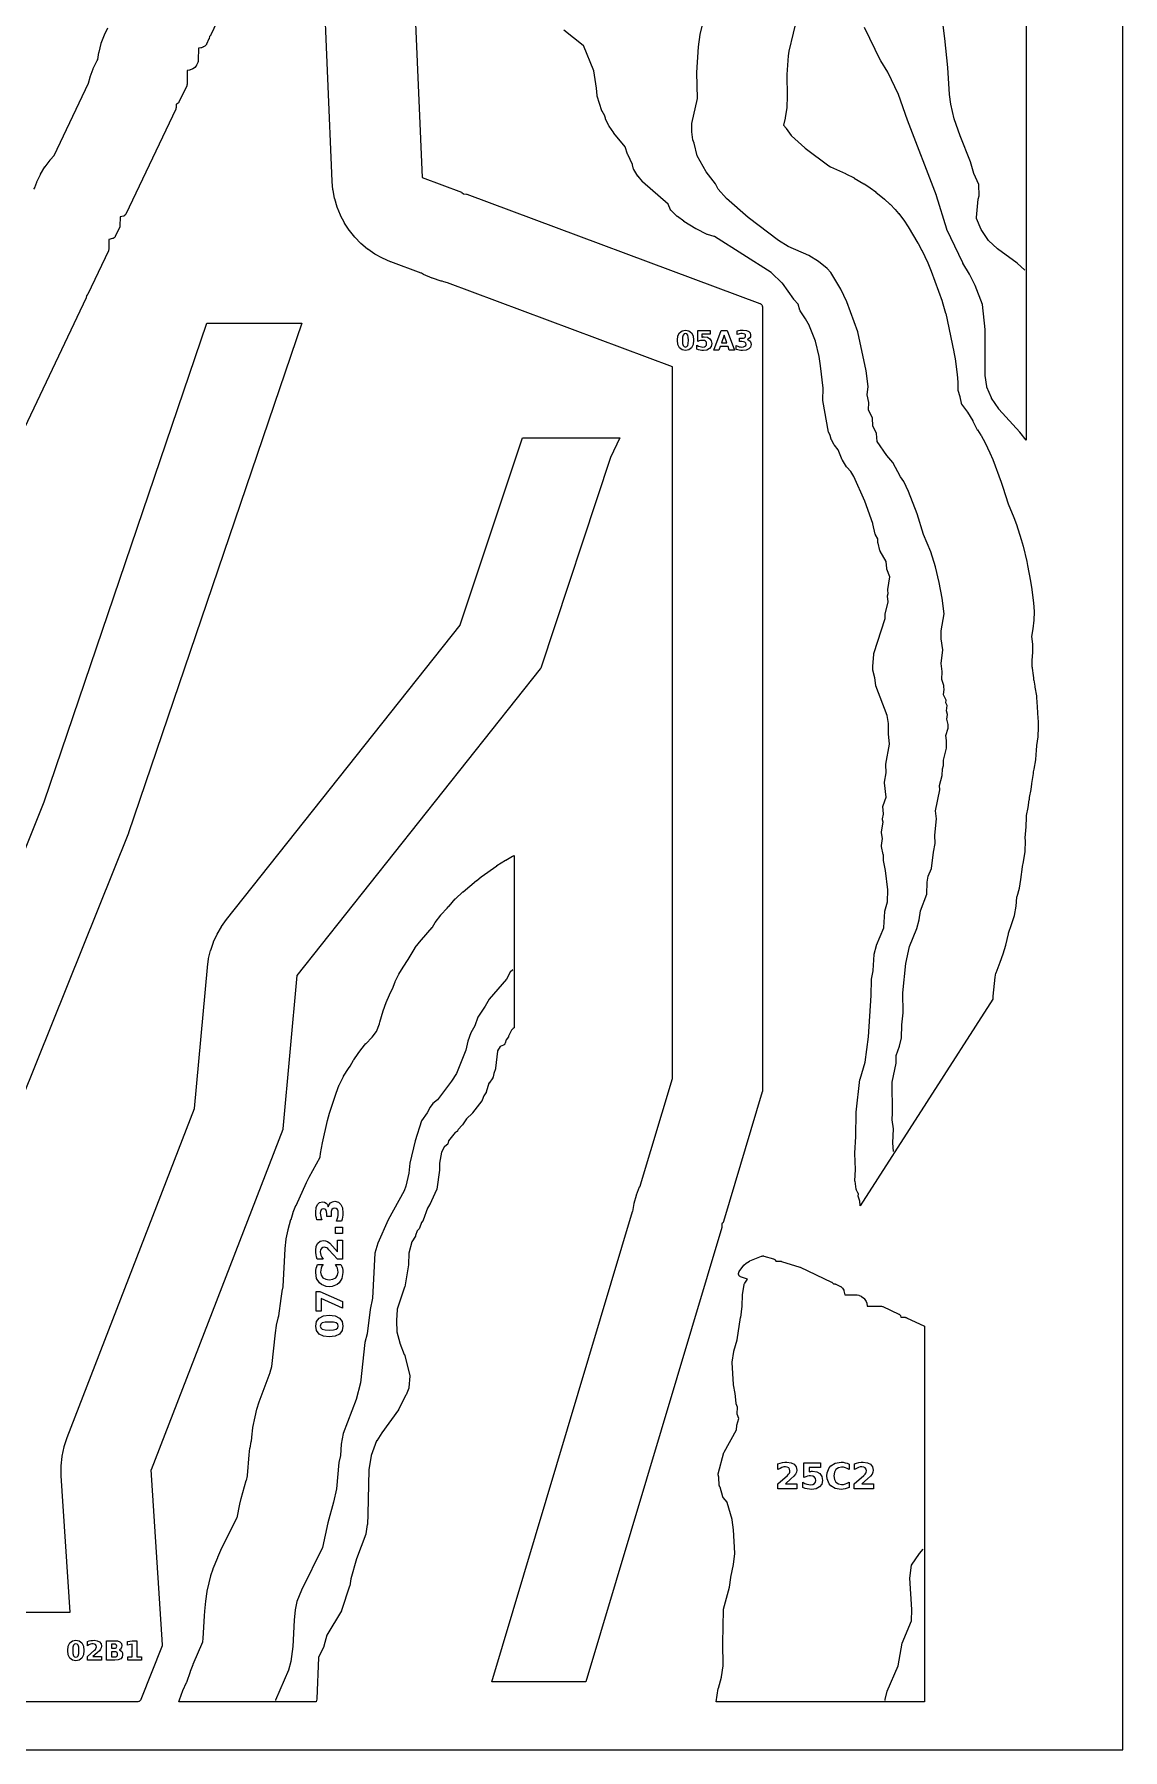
# Model space of a CAD drawing. Header units: millimetres. Extents: x 0 to 841, y 0 to 594.
# Drawn here: x 598.8 to 841, y 0 to 381.7 of the extents above; entities that cross this region are included whole.
import ezdxf

# ---------------------------------------------------------------- set-up
doc = ezdxf.new("R2010")
doc.units = ezdxf.units.MM
for name, color, linetype in [('CUT', 1, 'Continuous'), ('ENGRAVE', 5, 'Continuous'), ('SHEET_EDGE_DO_NOT_CUT', 8, 'Continuous')]:
    doc.layers.add(name, color=color, linetype=linetype)

msp = doc.modelspace()

# ---------------------------------------------------------------- linework, layer by layer
at = {"layer": 'CUT'}
for points in [[(682.18, 418.51), (685.11, 349.87), (685.11, 349.86), (685.12, 349.85), (693.87, 346.59), (693.92, 346.57), (693.96, 346.55), (694, 346.52), (694.36, 346.25), (694.37, 346.24), (694.39, 346.24), (694.99, 346.16), (695.04, 346.15), (695.1, 346.14), (760.29, 321.85), (760.33, 321.83), (760.37, 321.81), (760.41, 321.79), (760.56, 321.69), (760.6, 321.66), (760.63, 321.62), (760.66, 321.58), (760.69, 321.54), (760.72, 321.5), (760.78, 321.38), (760.79, 321.34), (760.81, 321.3), (760.82, 321.25), (760.82, 321.21), (760.83, 321.16), (760.84, 146.56), (760.84, 146.51), (760.83, 146.46), (760.82, 146.42), (752.19, 117.55), (752.17, 117.5), (752.15, 117.46), (752.09, 117.33), (752.06, 117.29), (752.03, 117.25), (752, 117.22), (751.97, 117.18), (751.84, 117.07), (751.83, 117.06), (751.83, 117.05), (751.8, 116.3), (751.79, 116.26), (751.79, 116.22), (751.78, 116.18), (721.52, 15.12), (700.64, 15.12), (731.97, 119.76), (731.98, 119.79), (732.3, 121.57), (732.31, 121.61), (732.82, 123.42), (732.84, 123.47), (733.52, 125.22), (733.54, 125.27), (733.73, 125.65), (733.74, 125.66), (733.74, 125.67), (740.83, 149.4), (740.84, 149.41), (740.84, 149.42), (740.83, 307.75), (740.83, 307.76), (740.82, 307.76), (690.78, 326.4), (690.76, 326.41), (690, 326.63), (689.96, 326.64), (689.62, 326.77), (689.61, 326.78), (689.6, 326.78), (689.44, 326.81), (689.39, 326.82), (687.41, 327.44), (687.36, 327.46), (685.46, 328.29), (685.41, 328.31), (684.97, 328.57), (684.96, 328.57), (684.95, 328.58), (678.14, 331.11), (678.11, 331.12), (676.35, 331.88), (676.31, 331.9), (674.64, 332.82), (674.6, 332.84), (673.03, 333.92), (672.99, 333.95), (671.53, 335.17), (671.5, 335.2), (670.17, 336.56), (670.14, 336.6), (668.94, 338.08), (668.91, 338.12), (667.87, 339.72), (667.85, 339.76), (666.97, 341.44), (666.95, 341.49), (666.23, 343.25), (666.22, 343.3), (665.68, 345.12), (665.67, 345.17), (665.31, 347.04), (665.3, 347.09), (665.13, 349), (665.13, 349.02), (662.2, 417.66)], [(819.53, 397.3), (819.53, 291.43), (818.13, 293.16), (818.13, 293.16), (818.12, 293.17), (813.48, 298.33), (813.43, 298.39), (811.84, 300.78), (811.81, 300.82), (811.79, 300.86), (810.8, 303.23), (810.79, 303.27), (810.78, 303.31), (810.77, 303.35), (810.41, 305.83), (810.4, 305.87), (810.4, 305.91), (810.44, 315.98), (810.44, 316.01), (809.82, 321.62), (809.82, 321.63), (809.81, 321.64), (808.16, 325.82), (808.15, 325.84), (806.92, 328.32), (806.91, 328.34), (805.45, 330.83), (805.43, 330.87), (801.9, 338.28), (801.89, 338.32), (801.87, 338.35), (799.6, 345.82), (799.59, 345.84), (793.14, 362.61), (793.14, 362.62), (791.13, 368.32), (791.12, 368.35), (788.75, 373.28), (788.74, 373.31), (787.17, 375.83), (787.15, 375.87), (783.53, 383.23)], [(641.48, 388.63), (638.15, 381.61), (638.13, 381.56), (638.1, 381.52), (638.06, 381.48), (637.81, 381.21), (637.8, 381.2), (637.8, 381.19), (637.76, 380.85), (637.75, 380.8), (637.73, 380.75), (637.71, 380.7), (637.16, 379.53), (637.14, 379.49), (637.1, 379.44), (637.07, 379.4), (636.87, 379.2), (636.83, 379.16), (636.78, 379.13), (636.47, 378.93), (636.43, 378.91), (636.38, 378.89), (636.03, 378.75), (635.98, 378.73), (635.92, 378.72), (635.38, 378.64), (635.37, 378.64), (635.37, 378.62), (635.34, 375.97), (635.34, 375.92), (635.33, 375.88), (635.27, 375.59), (635.26, 375.54), (635.24, 375.48), (634.93, 374.84), (634.91, 374.8), (634.88, 374.76), (634.86, 374.72), (634.54, 374.37), (634.5, 374.33), (634.46, 374.29), (634.1, 374.05), (634.05, 374.02), (634, 373.99), (633.51, 373.8), (633.45, 373.78), (633.39, 373.77), (632.89, 373.71), (632.88, 373.71), (632.88, 373.69), (632.87, 370.72), (632.87, 370.66), (632.86, 370.61), (632.81, 370.4), (632.8, 370.34), (632.78, 370.29), (631.04, 366.65), (631.02, 366.6), (630.98, 366.55), (630.95, 366.51), (630.85, 366.41), (630.81, 366.38), (630.77, 366.35), (630.73, 366.32), (630.68, 366.3), (630.64, 366.28), (630.4, 366.21), (630.39, 366.21), (630.39, 366.19), (630.38, 365.41), (630.38, 365.37), (630.37, 365.32), (630.36, 365.28), (630.32, 365.14), (630.31, 365.11), (630.3, 365.07), (619.21, 341.73), (619.19, 341.69), (619.17, 341.65), (619.14, 341.62), (619.11, 341.59), (618.89, 341.38), (618.85, 341.34), (618.81, 341.31), (618.76, 341.29), (618.71, 341.26), (618.66, 341.25), (617.93, 341.08), (617.92, 341.08), (617.92, 341.07), (617.89, 339.09), (617.89, 339.04), (617.88, 338.99), (617.86, 338.94), (617.84, 338.89), (616.86, 336.77), (616.83, 336.72), (616.81, 336.68), (616.73, 336.58), (616.7, 336.54), (616.66, 336.5), (616.62, 336.47), (616.58, 336.44), (616.4, 336.33), (616.36, 336.31), (616.31, 336.29), (616.26, 336.28), (615.45, 336.08), (615.44, 336.07), (615.43, 336.06), (615.43, 333.98), (615.42, 333.92), (615.41, 333.87), (615.37, 333.66), (615.35, 333.6), (615.33, 333.55), (610.76, 323.93), (610.74, 323.89), (610.71, 323.85), (610.68, 323.82), (610.46, 323.56), (610.45, 323.56), (610.45, 323.54), (610.39, 323.2), (610.38, 323.15), (610.37, 323.11), (610.35, 323.07), (567.08, 231.96)], [(768.63, 386.02), (766.69, 377.99), (766.69, 377.97), (766.55, 376.93), (766.54, 376.91), (766.27, 372.82), (766.27, 372.8), (766.38, 367.91), (766.38, 367.88), (766.29, 365.52), (766.28, 365.46), (765.9, 363.12), (765.9, 363.09), (765.55, 361.54), (765.55, 361.53), (765.56, 361.52), (766.12, 360.81), (766.14, 360.79), (767.23, 359.25), (767.25, 359.21), (767.3, 359.14), (767.3, 359.13), (767.31, 359.12), (770.3, 356.44), (770.32, 356.43), (775.63, 352.46), (775.65, 352.45), (775.96, 352.26), (775.99, 352.24), (779.34, 350.73), (779.37, 350.72), (781.24, 349.76), (781.27, 349.74), (783.44, 348.48), (783.45, 348.47), (784.77, 347.62), (784.8, 347.6), (786.05, 346.66), (786.06, 346.64), (787.98, 345.07), (787.99, 345.05), (789.21, 343.97), (789.24, 343.94), (790.36, 342.75), (790.37, 342.74), (791.15, 341.84), (791.17, 341.83), (792.27, 340.44), (792.3, 340.4), (793.27, 338.92), (793.28, 338.9), (795.45, 335.24), (795.46, 335.22), (796.27, 333.71), (796.28, 333.69), (797.63, 330.89), (797.64, 330.86), (798.4, 329.05), (798.41, 329.03), (800.85, 322.35), (800.86, 322.31), (801.61, 319.68), (801.62, 319.64), (803.46, 311.04), (803.46, 311.02), (803.72, 309.52), (803.72, 309.5), (804.19, 306.02), (804.19, 306), (804.34, 304.35), (804.34, 304.31), (804.35, 302.66), (804.35, 302.62), (804.35, 302.56), (804.35, 302.55), (804.35, 302.54), (804.77, 301.13), (804.78, 301.08), (805.05, 299.68), (805.06, 299.65), (805.14, 299.41), (805.14, 299.4), (805.15, 299.39), (806.46, 297.66), (806.49, 297.62), (807.63, 295.7), (807.64, 295.68), (808.65, 293.74), (808.67, 293.71), (809.47, 292.51), (809.5, 292.47), (810.38, 290.81), (810.39, 290.79), (811.43, 288.63), (811.44, 288.61), (812.08, 287.11), (812.09, 287.09), (813.98, 282.09), (813.99, 282.07), (814.37, 280.98), (814.37, 280.96), (815.53, 277.28), (815.53, 277.26), (816.79, 274.23), (816.8, 274.21), (817.36, 272.66), (817.37, 272.64), (818.43, 269.3), (818.44, 269.28), (818.84, 267.84), (818.84, 267.82), (819.66, 264.39), (819.66, 264.38), (819.85, 263.5), (819.85, 263.49), (820.51, 260.01), (820.51, 259.99), (820.71, 258.71), (820.71, 258.7), (821.14, 255.2), (821.14, 255.18), (821.28, 253.3), (821.28, 253.25), (821.24, 251.38), (821.24, 251.33), (821.02, 249.46), (821.01, 249.44), (820.73, 247.76), (820.73, 247.75), (820.73, 247.73), (820.91, 246.02), (820.92, 245.98), (820.95, 244.24), (820.95, 244.19), (820.82, 242.45), (820.82, 242.43), (820.75, 241.79), (820.75, 241.78), (820.75, 241.76), (820.82, 240.94), (820.83, 240.9), (820.83, 240.71), (820.83, 240.7), (820.83, 240.69), (821.09, 239.07), (821.1, 239.02), (821.13, 238.51), (821.13, 238.49), (821.19, 238.07), (821.2, 238.02), (821.2, 238.02), (821.21, 237.99), (821.45, 236.64), (821.45, 236.62), (821.48, 236.52), (821.49, 236.47), (821.8, 234.54), (821.8, 234.49), (821.9, 232.74), (821.91, 232.72), (821.95, 232.44), (821.95, 232.39), (822.06, 230.46), (822.06, 230.41), (822.05, 230.29), (822.05, 230.28), (822.06, 230.27), (822.09, 230.03), (822.09, 229.99), (822.18, 228.34), (822.18, 228.32), (822.18, 227.51), (822.18, 227.48), (822.1, 225.47), (822.09, 225.42), (821.8, 223.44), (821.79, 223.39), (821.79, 223.38), (821.79, 223.37), (821.79, 223.35), (821.77, 222.47), (821.77, 222.44), (821.61, 220.33), (821.6, 220.28), (821.21, 218.2), (821.21, 218.17), (821.08, 217.64), (821.08, 217.63), (821.07, 217.61), (821.06, 217.27), (821.06, 217.21), (820.74, 215.04), (820.72, 214.98), (820.71, 214.91), (820.7, 214.9), (820.7, 214.89), (820.59, 213.75), (820.58, 213.7), (820.2, 211.89), (820.19, 211.86), (820.16, 211.38), (820.15, 211.34), (819.89, 209.67), (819.89, 209.65), (819.52, 207.86), (819.52, 207.85), (819.52, 207.84), (819.55, 207.47), (819.55, 207.42), (819.47, 205.43), (819.47, 205.4), (819.25, 202.93), (819.25, 202.9), (819.27, 202.23), (819.27, 202.2), (819.2, 199.92), (819.2, 199.87), (818.86, 197.61), (818.86, 197.58), (818.63, 196.51), (818.63, 196.49), (818.29, 193.67), (818.29, 193.65), (817.96, 191.73), (817.95, 191.68), (817.43, 189.81), (817.42, 189.78), (817.42, 189.78), (817.41, 189.75), (817.41, 189.74), (817.25, 187.75), (817.24, 187.7), (816.85, 185.64), (816.83, 185.59), (816.22, 183.57), (816.21, 183.55), (815.52, 181.65), (815.51, 181.63), (815.51, 181.62), (815.5, 181.58), (815.5, 181.55), (814.92, 179), (814.92, 178.97), (814.35, 177.06), (814.34, 177.03), (813.7, 175.2), (813.69, 175.18), (812.74, 172.82), (812.74, 172.81), (812.73, 172.8), (812.54, 171.91), (812.54, 171.88), (812.13, 167.65), (812.13, 167.62), (812.14, 167), (782.59, 121.04), (782.59, 121.05), (782.59, 121.05), (782.58, 121.1), (782.51, 122.04), (782.5, 122.05), (782.5, 122.06), (782.2, 122.98), (782.19, 123.03), (782.18, 123.09), (782.18, 123.14), (782.19, 123.78), (782.19, 123.79), (782.18, 123.8), (781.77, 124.52), (781.75, 124.56), (781.74, 124.61), (781.72, 124.65), (781.71, 124.7), (781.45, 126.51), (781.44, 126.55), (781.44, 126.6), (781.56, 129.09), (781.56, 129.11), (781.41, 132.68), (781.41, 132.73), (781.65, 136.47), (781.66, 136.48), (781.72, 141.79), (781.73, 141.84), (782.55, 149.15), (782.56, 149.19), (782.57, 149.24), (783.68, 152.99), (783.68, 153), (783.68, 153.01), (784.43, 158.63), (784.43, 158.65), (785.07, 167.81), (785.07, 167.83), (785.09, 171.41), (785.09, 171.45), (785.1, 171.5), (785.46, 173.35), (785.46, 173.38), (785.68, 176.96), (785.69, 177.01), (785.7, 177.06), (786.21, 178.95), (786.23, 179.01), (787.86, 182.9), (787.87, 182.91), (787.87, 182.93), (788.07, 186.52), (788.08, 186.57), (788.09, 186.63), (788.68, 188.67), (788.68, 188.68), (788.68, 188.7), (788.77, 191.34), (788.77, 191.35), (788.77, 191.36), (788.23, 195.63), (788.23, 195.65), (787.8, 197.87), (787.79, 197.91), (787.79, 197.95), (787.75, 199.16), (787.75, 199.17), (787.74, 199.18), (787.37, 201.02), (787.36, 201.08), (787.36, 201.13), (787.37, 201.19), (787.59, 202.74), (787.59, 202.75), (787.59, 202.77), (787.35, 204.07), (787.34, 204.11), (787.34, 204.16), (787.34, 204.2), (787.35, 204.25), (787.73, 206.39), (787.73, 206.4), (787.73, 206.41), (787.59, 206.92), (787.58, 206.97), (787.57, 207.01), (787.57, 207.06), (787.57, 207.1), (787.58, 207.15), (787.78, 208.21), (787.78, 208.22), (787.78, 208.23), (787.66, 209.89), (787.66, 209.94), (787.67, 209.99), (787.68, 210.05), (787.69, 210.09), (788.35, 211.95), (788.36, 211.96), (788.36, 211.98), (787.98, 215.17), (787.98, 215.22), (787.98, 215.27), (787.99, 215.32), (788.41, 217.39), (788.41, 217.4), (788.41, 217.42), (788.34, 219.22), (788.34, 219.27), (788.34, 219.32), (789.1, 223.8), (789.1, 223.81), (789.1, 223.83), (788.88, 225.97), (788.88, 226.02), (788.86, 228.31), (788.86, 228.35), (788.6, 230.11), (788.6, 230.13), (788.59, 230.14), (786.11, 236.74), (786.09, 236.8), (786.08, 236.85), (785.85, 238.52), (785.85, 238.55), (785.42, 240.21), (785.41, 240.27), (785.41, 240.32), (785.39, 240.99), (785.39, 241.05), (785.65, 243.81), (785.66, 243.87), (785.67, 243.92), (788.14, 251.7), (788.14, 251.72), (788.14, 251.73), (788.17, 252.58), (788.17, 252.63), (788.18, 252.68), (788.82, 255.47), (788.83, 255.48), (788.82, 255.49), (788.68, 256.59), (788.68, 256.64), (788.68, 256.69), (788.68, 256.74), (788.69, 256.78), (788.83, 257.28), (788.83, 257.29), (788.83, 257.31), (788.74, 258.03), (788.73, 258.08), (788.74, 258.13), (788.74, 258.18), (789.21, 260.98), (789.21, 260.99), (789.21, 261.01), (788.53, 262.74), (788.51, 262.79), (788.5, 262.84), (788.5, 262.89), (788.41, 264.42), (788.41, 264.44), (788.4, 264.45), (787.06, 266.74), (787.04, 266.78), (787.02, 266.82), (787, 266.86), (786.57, 268.52), (786.56, 268.57), (786.56, 268.62), (786.51, 269.44), (786.51, 269.45), (786.5, 269.46), (786.01, 270.38), (785.99, 270.42), (785.97, 270.46), (785.96, 270.5), (785.38, 272.83), (785.38, 272.85), (783.65, 277.85), (783.64, 277.87), (781.17, 283.32), (781.16, 283.34), (780.53, 284.42), (780.52, 284.43), (780.51, 284.44), (779.61, 285.4), (779.57, 285.44), (779.54, 285.48), (778.65, 286.96), (778.63, 286.99), (778.61, 287.03), (777.71, 289.24), (777.7, 289.25), (777.7, 289.25), (776.87, 290.32), (776.83, 290.38), (776.18, 291.51), (776.15, 291.56), (776.14, 291.6), (776.12, 291.65), (775.93, 292.46), (775.93, 292.48), (775.92, 292.49), (775.62, 293.11), (775.61, 293.15), (775.59, 293.19), (775.58, 293.23), (774.27, 300.22), (774.26, 300.28), (774.26, 300.33), (774.37, 302.98), (774.37, 302.99), (774.37, 303), (773.76, 307.98), (773.76, 307.99), (773.45, 310.04), (773.45, 310.05), (772.66, 313.45), (772.66, 313.46), (772.65, 313.47), (771.32, 316.81), (771.31, 316.84), (770.45, 318.43), (770.44, 318.45), (769.26, 320.17), (769.23, 320.22), (769.21, 320.26), (769.19, 320.31), (768.8, 321.67), (768.8, 321.68), (768.79, 321.69), (767.87, 322.74), (767.84, 322.78), (765.29, 326.33), (765.28, 326.34), (765.27, 326.35), (762.82, 328.7), (762.81, 328.71), (762.8, 328.72), (750.16, 336.72), (750.15, 336.72), (750.14, 336.73), (748.62, 337.18), (748.58, 337.19), (748.55, 337.21), (746.08, 338.41), (746.04, 338.44), (743.37, 340.1), (743.33, 340.12), (741.92, 341.18), (741.88, 341.22), (740.52, 342.5), (740.49, 342.54), (740.45, 342.58), (740.43, 342.62), (740.4, 342.67), (739.87, 343.9), (739.87, 343.91), (739.86, 343.92), (734.18, 348.93), (734.15, 348.96), (734.13, 348.99), (733.19, 350.14), (733.15, 350.19), (732.25, 351.63), (732.23, 351.67), (732.21, 351.71), (732.19, 351.75), (731.92, 352.71), (731.91, 352.72), (731.91, 352.73), (730.88, 354.99), (730.86, 355.03), (730.29, 356.69), (730.28, 356.71), (730.28, 356.71), (727.78, 359.75), (727.75, 359.79), (726.74, 361.31), (726.71, 361.37), (725.94, 362.93), (725.91, 362.99), (725.9, 363.04), (725.78, 363.55), (725.78, 363.56), (725.77, 363.57), (725.16, 364.61), (725.14, 364.66), (725.12, 364.71), (724.09, 367.99), (724.08, 368.04), (724.07, 368.1), (723.95, 369.74), (723.95, 369.76), (723.32, 373.59), (723.32, 373.61), (723.31, 373.62), (721.01, 379.25), (721.01, 379.26), (721, 379.27), (716.63, 382.67)], [(598.72, 347.27), (598.97, 347.6), (598.97, 347.61), (598.98, 347.62), (599.42, 348.83), (599.43, 348.87), (600.24, 350.56), (600.26, 350.6), (601.22, 352.21), (601.25, 352.25), (602.36, 353.75), (602.39, 353.79), (603.25, 354.74), (603.26, 354.75), (603.26, 354.76), (610.9, 370.86), (610.91, 370.87), (610.91, 370.88), (611.26, 372.2), (611.27, 372.24), (611.95, 374.08), (611.97, 374.12), (612.83, 375.88), (612.86, 375.92), (612.99, 376.13), (612.99, 376.14), (612.99, 376.15), (613.24, 377.72), (613.25, 377.77), (613.74, 379.68), (613.76, 379.73), (614.45, 381.59), (614.47, 381.63), (615.22, 383.16)], [(575.07, 146.23), (601.01, 210.95), (601.01, 210.96), (637.26, 317.44), (658.39, 317.44), (619.78, 204.02), (619.78, 204.02), (619.77, 203.99), (592.51, 135.99)], [(385.62, 30.62), (606.79, 30.62), (606.81, 30.63), (606.81, 30.64), (604.85, 60.97), (604.85, 60.99), (604.83, 63.12), (604.83, 63.17), (605.04, 65.28), (605.05, 65.33), (605.48, 67.4), (605.5, 67.45), (606.16, 69.47), (606.16, 69.5), (634.5, 142.69), (634.5, 142.7), (634.5, 142.71), (637.36, 174.1), (637.37, 174.12), (637.63, 176), (637.64, 176.05), (638.08, 177.88), (638.09, 177.92), (638.71, 179.7), (638.72, 179.75), (639.51, 181.46), (639.53, 181.5), (640.47, 183.13), (640.5, 183.17), (641.61, 184.71), (641.62, 184.73), (693.61, 250.28), (693.62, 250.29), (693.62, 250.3), (707.43, 291.94), (729.11, 291.94), (727.05, 287.58), (727.04, 287.55), (711.51, 240.71), (711.5, 240.67), (711.48, 240.63), (711.46, 240.6), (711.43, 240.56), (657.29, 172.3), (657.28, 172.29), (657.28, 172.28), (654.17, 138.16), (654.16, 138.12), (654.15, 138.07), (654.14, 138.03), (624.82, 62.28), (624.81, 62.26), (624.81, 62.25), (627.32, 23.34), (627.32, 23.28), (627.31, 23.23), (627.3, 23.18), (627.28, 23.12), (622.55, 11.17), (622.53, 11.12), (622.5, 11.08), (622.47, 11.04), (622.34, 10.87), (622.31, 10.84), (622.31, 10.84), (622.27, 10.8), (622.23, 10.77), (622.19, 10.75), (622.14, 10.73), (622.1, 10.71), (621.9, 10.65), (621.85, 10.63), (621.8, 10.63), (621.75, 10.62), (385.62, 10.62)]]:
    msp.add_lwpolyline(points, dxfattribs=at)
for points in [[(705.4, 160.5), (705.39, 160.49), (705.38, 160.48), (705.03, 160.14), (705.02, 160.13), (705.01, 160.12), (704.38, 158.75), (704.35, 158.69), (704.32, 158.65), (703.81, 158), (703.81, 157.99), (703.8, 157.98), (703.59, 157.19), (703.57, 157.14), (703.55, 157.1), (703.53, 157.06), (703.5, 157.02), (703.47, 156.98), (703.44, 156.95), (703.35, 156.86), (703.3, 156.83), (703.26, 156.8), (703.21, 156.78), (702.53, 156.49), (702.52, 156.48), (702.51, 156.47), (701.93, 155.5), (701.92, 155.49), (701.92, 155.48), (701.47, 151.64), (701.46, 151.58), (701.44, 151.52), (701.07, 150.5), (701.07, 150.49), (701.06, 150.48), (700.94, 149.73), (700.93, 149.68), (700.91, 149.63), (700.89, 149.58), (700.86, 149.53), (700.03, 148.31), (700.02, 148.3), (700.01, 148.29), (699.41, 146.29), (699.39, 146.24), (699.36, 146.19), (699.34, 146.14), (698.88, 145.5), (698.88, 145.49), (698.87, 145.48), (698.51, 144.54), (698.49, 144.5), (698.46, 144.46), (698.44, 144.42), (696.37, 141.69), (696.35, 141.66), (696.32, 141.63), (695.03, 140.4), (695.02, 140.39), (695.01, 140.38), (694.09, 139.05), (694.04, 138.99), (693.13, 138), (693.12, 137.99), (693.12, 137.98), (692.99, 137.72), (692.97, 137.67), (692.94, 137.63), (692.91, 137.59), (692.87, 137.55), (692.83, 137.52), (692.79, 137.49), (692.53, 137.34), (692.52, 137.33), (692.51, 137.33), (691, 135.51), (690.99, 135.5), (690.99, 135.49), (690.83, 134.86), (690.82, 134.81), (690.8, 134.77), (690.78, 134.73), (690.76, 134.69), (690.73, 134.65), (690.7, 134.62), (690.66, 134.59), (690.03, 134.08), (690.02, 134.07), (690.01, 134.06), (689.43, 133), (689.43, 132.99), (689.42, 132.98), (689, 130.5), (689, 130.49), (689, 130.48), (688.97, 129.01), (688.97, 128.95), (688.39, 124.74), (688.38, 124.7), (688.37, 124.65), (688.35, 124.6), (686.84, 121.3), (686.82, 121.27), (686.8, 121.23), (686.32, 120.5), (686.31, 120.49), (686.31, 120.48), (685.37, 117.82), (685.35, 117.77), (685.33, 117.73), (685.3, 117.69), (685.03, 117.32), (685.02, 117.31), (685.01, 117.3), (684.54, 116.09), (684.52, 116.05), (684.49, 116.01), (684.47, 115.97), (684.44, 115.93), (684.04, 115.5), (684.03, 115.49), (684.03, 115.48), (683.68, 114.4), (683.66, 114.35), (683.63, 114.3), (682.85, 113), (682.84, 112.99), (682.84, 112.98), (682.19, 110.5), (682.19, 110.49), (682.19, 110.48), (682.09, 107.98), (682.09, 107.91), (681.26, 103.03), (681.25, 102.99), (681.24, 102.96), (679.58, 98), (679.58, 97.99), (679.58, 97.98), (679.43, 95.49), (679.43, 95.46), (679.51, 93.01), (679.51, 92.99), (679.52, 92.98), (680.2, 90.52), (680.21, 90.5), (681.17, 87.98), (681.19, 87.92), (682.37, 83.3), (682.38, 83.24), (682.38, 83.19), (682.38, 83.13), (682.19, 80.61), (682.18, 80.56), (682.17, 80.51), (682.15, 80.46), (681.55, 78.94), (681.53, 78.9), (679.88, 75.68), (679.87, 75.64), (679.84, 75.61), (676.14, 70.51), (676.14, 70.49), (675.03, 68.73), (675.02, 68.72), (675.01, 68.71), (673.83, 65.5), (673.83, 65.49), (673.83, 65.48), (673.24, 62.28), (673.24, 62.27), (673.24, 62.26), (673.07, 52.44), (673.07, 52.42), (672.95, 50.13), (672.94, 50.08), (672.62, 48.04), (672.61, 47.99), (672.6, 47.95), (670.54, 42.46), (670.54, 42.44), (669.27, 38.03), (669.27, 38), (669.02, 36.45), (669.01, 36.41), (669, 36.38), (667.21, 30.97), (667.19, 30.92), (667.17, 30.87), (663.94, 25.5), (663.94, 25.49), (663.93, 25.48), (663.3, 23.04), (663.29, 22.99), (663.27, 22.95), (662.07, 20.5), (662.07, 20.49), (662.07, 20.48), (661.71, 11.34), (661.7, 11.3), (661.7, 11.26), (661.57, 10.62), (631.01, 10.62), (631.15, 11.1), (631.15, 11.13), (631.87, 13.15), (631.89, 13.2), (632.74, 14.98), (632.76, 15), (633.57, 17.42), (633.58, 17.44), (634.18, 18.99), (634.18, 19.01), (636.34, 23.99), (636.35, 24), (636.35, 24.01), (636.44, 24.73), (636.45, 24.75), (636.69, 29.81), (636.69, 29.82), (636.76, 30.82), (636.76, 30.83), (636.98, 33.06), (636.99, 33.08), (637.32, 35.23), (637.33, 35.26), (637.72, 37.13), (637.73, 37.15), (638.13, 38.71), (638.14, 38.75), (638.66, 40.28), (638.67, 40.3), (639.65, 42.79), (639.66, 42.81), (640.36, 44.4), (640.37, 44.42), (643.94, 51.6), (643.94, 51.61), (643.95, 51.62), (644.58, 54.61), (644.58, 54.63), (644.9, 55.9), (644.9, 55.92), (646.02, 59.89), (646.03, 59.91), (646.26, 60.97), (646.26, 61), (646.65, 65.59), (646.65, 65.61), (646.83, 67.09), (646.84, 67.12), (647.13, 68.58), (647.13, 68.6), (647.14, 68.61), (647.14, 68.62), (647.14, 68.63), (647.21, 69.51), (647.21, 69.54), (647.49, 71.66), (647.5, 71.69), (647.95, 74.08), (647.95, 74.1), (648.34, 75.75), (648.35, 75.8), (648.88, 77.41), (648.89, 77.43), (651.34, 83.97), (651.35, 83.99), (651.67, 85.24), (651.68, 85.28), (652.5, 92.78), (652.5, 92.8), (652.75, 94.41), (652.76, 94.46), (653.13, 96.05), (653.14, 96.07), (653.27, 96.52), (653.27, 96.53), (653.27, 96.54), (653.74, 100.39), (653.75, 100.41), (654, 102), (654.01, 102.02), (654.22, 103.03), (654.22, 103.04), (654.22, 103.05), (654.66, 111.49), (654.66, 111.52), (654.88, 113.61), (654.89, 113.67), (655.33, 115.72), (655.34, 115.75), (655.95, 118), (655.96, 118.02), (656.44, 119.55), (656.46, 119.59), (657.07, 121.07), (657.08, 121.09), (659.43, 126.22), (659.43, 126.23), (660.02, 127.4), (660.03, 127.41), (662.44, 131.88), (662.45, 131.89), (662.45, 131.91), (662.53, 132.64), (662.54, 132.67), (662.94, 135.05), (662.95, 135.08), (664.1, 140.02), (664.11, 140.04), (664.54, 141.62), (664.55, 141.64), (665.98, 146.07), (665.99, 146.1), (666.71, 147.98), (666.73, 148.03), (667.63, 149.82), (667.66, 149.86), (668.75, 151.56), (668.76, 151.58), (669.13, 152.1), (669.15, 152.13), (669.89, 153.46), (669.91, 153.5), (670.88, 154.93), (670.89, 154.95), (671.46, 155.71), (671.47, 155.73), (672.63, 157.14), (672.66, 157.17), (673.94, 158.47), (673.97, 158.5), (674.01, 158.53), (674.02, 158.54), (674.03, 158.55), (674.95, 159.79), (674.96, 159.8), (674.96, 159.81), (675.68, 161.56), (675.68, 161.57), (675.68, 161.59), (675.75, 161.9), (675.76, 161.93), (676.47, 164.42), (676.48, 164.45), (677.14, 166.29), (677.15, 166.31), (677.85, 168), (677.87, 168.04), (678.53, 169.29), (678.54, 169.32), (679.13, 170.88), (679.14, 170.92), (679.94, 172.55), (679.96, 172.59), (680.9, 174.15), (680.92, 174.17), (682.04, 175.83), (682.05, 175.85), (682.44, 176.57), (682.45, 176.6), (683.59, 178.44), (683.62, 178.48), (684.95, 180.18), (684.97, 180.2), (687.4, 182.99), (687.41, 183), (687.41, 183.01), (688.03, 184.05), (688.06, 184.09), (689.27, 185.72), (689.3, 185.76), (690.69, 187.26), (690.7, 187.28), (691.11, 187.68), (691.12, 187.69), (692.52, 189.33), (692.56, 189.37), (694.22, 190.91), (694.24, 190.92), (697.26, 193.42), (697.27, 193.43), (698.29, 194.21), (698.3, 194.22), (701.75, 196.71), (701.77, 196.73), (703.71, 197.96), (703.73, 197.97), (705.26, 198.83), (705.28, 198.84), (705.58, 198.99), (705.58, 160.61), (705.4, 160.5)], [(751.03, 13.62), (751.05, 13.68), (751.73, 16.16), (751.74, 16.18), (752.14, 18.68), (752.14, 18.69), (752.14, 18.7), (752.06, 23.7), (752.06, 23.71), (752.19, 31.13), (752.2, 31.19), (752.21, 31.25), (753.51, 36.15), (753.52, 36.18), (753.81, 38.35), (753.82, 38.39), (754.44, 41.2), (754.44, 41.23), (754.7, 43.68), (754.7, 43.69), (754.7, 43.7), (754.43, 48.93), (754.43, 48.96), (754.12, 51.16), (754.11, 51.2), (753.02, 55.04), (753.01, 55.05), (753.01, 55.06), (752.12, 56.12), (752.08, 56.16), (752.06, 56.21), (752.04, 56.25), (752.02, 56.3), (751.41, 58.41), (751.41, 58.42), (751.41, 58.43), (751.31, 58.6), (751.29, 58.64), (751.27, 58.69), (751.26, 58.73), (751.25, 58.78), (751.24, 58.82), (751.14, 60.66), (751.14, 60.67), (751.13, 60.68), (751.03, 61.14), (751.02, 61.19), (751.01, 61.24), (751.02, 61.29), (751.02, 61.34), (751.03, 61.38), (752.29, 66.13), (752.31, 66.19), (752.33, 66.24), (755.05, 71.18), (755.06, 71.19), (755.06, 71.2), (755.16, 72.15), (755.17, 72.2), (755.18, 72.24), (755.62, 73.68), (755.62, 73.69), (755.62, 73.7), (755.26, 74.65), (755.24, 74.69), (755.23, 74.74), (755.23, 74.79), (755.23, 74.84), (755.27, 76.18), (755.27, 76.19), (755.27, 76.2), (755, 76.99), (754.98, 77.02), (754.98, 77.06), (754.97, 77.11), (754.78, 79.28), (754.78, 79.3), (754.42, 81.21), (754.41, 81.27), (754.15, 86.14), (754.15, 86.19), (754.15, 86.24), (754.47, 88.6), (754.48, 88.67), (755.19, 91.2), (755.19, 91.23), (756, 96.18), (756.01, 96.19), (756.31, 98.67), (756.31, 98.69), (756.4, 101.21), (756.41, 101.28), (756.79, 103.48), (756.8, 103.52), (756.81, 103.56), (756.87, 103.71), (756.89, 103.75), (756.91, 103.79), (756.93, 103.83), (757.56, 104.7), (757.56, 104.71), (757.55, 104.71), (755.98, 105.23), (755.94, 105.25), (755.89, 105.27), (755.85, 105.29), (755.81, 105.32), (755.78, 105.36), (755.75, 105.39), (755.65, 105.51), (755.63, 105.55), (755.6, 105.59), (755.58, 105.63), (755.57, 105.67), (755.55, 105.72), (755.55, 105.76), (755.53, 105.86), (755.53, 105.91), (755.53, 105.96), (755.54, 106.01), (755.55, 106.06), (755.57, 106.11), (755.63, 106.28), (755.65, 106.31), (755.67, 106.35), (755.69, 106.39), (756.73, 107.81), (756.77, 107.85), (756.81, 107.88), (757.18, 108.22), (757.21, 108.24), (757.24, 108.27), (757.98, 108.75), (758.03, 108.77), (758.07, 108.79), (760.65, 109.82), (760.69, 109.84), (760.73, 109.85), (760.77, 109.86), (760.95, 109.88), (761.01, 109.89), (761.06, 109.88), (761.11, 109.88), (761.17, 109.86), (763.34, 109.2), (763.39, 109.18), (763.44, 109.16), (763.48, 109.13), (763.59, 109.05), (763.63, 109.03), (763.67, 108.99), (763.7, 108.96), (763.72, 108.92), (763.86, 108.71), (763.87, 108.7), (763.88, 108.7), (764.96, 108.68), (765.01, 108.68), (765.06, 108.67), (765.1, 108.66), (769.17, 107.4), (769.24, 107.38), (776.25, 104.05), (776.29, 104.02), (776.34, 103.99), (776.38, 103.96), (776.65, 103.7), (776.66, 103.69), (776.67, 103.69), (777.02, 103.65), (777.07, 103.64), (777.13, 103.62), (777.17, 103.6), (778.23, 103.1), (778.28, 103.07), (778.32, 103.04), (778.37, 103.01), (778.59, 102.79), (778.62, 102.76), (778.64, 102.72), (778.67, 102.69), (778.93, 102.25), (778.95, 102.2), (778.97, 102.15), (778.99, 102.1), (779.17, 101.22), (779.18, 101.21), (779.19, 101.21), (781.82, 101.2), (781.87, 101.2), (781.91, 101.19), (782.29, 101.12), (782.34, 101.11), (782.39, 101.09), (782.8, 100.92), (782.84, 100.91), (782.88, 100.88), (782.91, 100.86), (783.39, 100.5), (783.42, 100.47), (783.45, 100.44), (783.48, 100.4), (783.8, 99.98), (783.83, 99.93), (783.86, 99.88), (784.03, 99.48), (784.04, 99.44), (784.05, 99.4), (784.06, 99.36), (784.16, 98.73), (784.16, 98.72), (784.17, 98.72), (787.24, 98.72), (787.3, 98.72), (787.35, 98.71), (787.57, 98.66), (787.62, 98.64), (787.67, 98.62), (791.21, 96.94), (791.26, 96.91), (791.31, 96.88), (791.35, 96.84), (791.45, 96.74), (791.49, 96.7), (791.52, 96.66), (791.54, 96.61), (791.57, 96.57), (791.58, 96.52), (791.66, 96.24), (791.66, 96.23), (791.67, 96.23), (792.55, 96.22), (792.59, 96.22), (792.63, 96.22), (792.67, 96.21), (792.82, 96.17), (792.87, 96.15), (792.91, 96.14), (796.92, 94.23), (796.92, 10.62), (750.57, 10.62), (751.03, 13.62)]]:
    msp.add_lwpolyline(points, close=True, dxfattribs=at)
at = {"layer": 'ENGRAVE'}
for points in [[(819.23, 329.23), (817.56, 330.83), (813.17, 334.02), (811.17, 335.82), (809.48, 338.32), (808.49, 340.71), (808.46, 341), (808.85, 345.03), (809.05, 345.82), (808.97, 348.32), (807.91, 350.77), (807.16, 353.33), (804.81, 359.15), (803.51, 362.91), (802.78, 366.19), (802.49, 368.34), (802.12, 374.33), (801.46, 380.81), (799.23, 398.33), (797.51, 416.43), (796.5, 422.1)], [(789.98, 133.09), (789.86, 135.07), (790.01, 138.15), (789.73, 140.2), (789.82, 141.75), (789.68, 148.52), (790.61, 152.76), (790.59, 154.5), (791.35, 156.56), (791.8, 158.44), (791.89, 161.27), (792.19, 163.98), (792.11, 168.43), (792.74, 174.97), (793.55, 178.72), (795.17, 182.71), (795.74, 184.65), (796.05, 186.65), (797.43, 190.42), (797.5, 193.09), (797.69, 194.4), (798.43, 196.06), (798.88, 199.75), (799.28, 201.67), (799.23, 203.52), (799.55, 207.16), (799.34, 208.96), (800.29, 213.63), (800.23, 214.6), (800.82, 216.8), (800.89, 218.27), (801.14, 219.05), (801.12, 220.19), (801.77, 222.9), (801.81, 224.56), (801.68, 225.67), (802.19, 227.31), (802.18, 228.15), (801.86, 229.33), (802.06, 230.34), (801.8, 231.17), (801.92, 232.37), (801.67, 232.94), (801.71, 233.54), (801.17, 234.72), (801.3, 236.03), (801.18, 236.42), (801.22, 236.83), (800.78, 238.18), (800.85, 239.95), (800.61, 241.73), (800.96, 244.74), (800.58, 247.18), (800.65, 248.96), (801.29, 252.76), (800.86, 256.28), (800.2, 259.77), (799.38, 263.22), (798.31, 266.57), (796.71, 270.44), (795.29, 274.99), (793.38, 280.01), (792.34, 282.19), (791.58, 283.22), (789.89, 286.47), (788.56, 288.02), (786.4, 291.14), (786.25, 292.91), (785.42, 294.59), (785.36, 296.34), (784.48, 298.17), (784.52, 299.77), (784.15, 301.54), (784.37, 303.36), (783.9, 306.86), (782.06, 315.49), (779.61, 322.2), (778.26, 325.03), (776.07, 328.71), (775.28, 329.62), (773.35, 331.21), (771.16, 332.49), (766.61, 334.53), (764.41, 335.88), (757.64, 340.94), (752.85, 345.22), (751, 347.27), (750.4, 348.44), (748.31, 351.1), (746.36, 354.7), (745.67, 357.5), (745.37, 358.24), (745.14, 360), (745.13, 361.85), (746.38, 367.46), (746.26, 373.26), (746.64, 378.95), (747.01, 381.7), (749.19, 390.72)], [(705.28, 173.57), (704.7, 172.99), (703.9, 171.48), (700.02, 167.03), (699.16, 165.46), (697.5, 162.99), (696.89, 161.11), (695.97, 159.54), (695.3, 157.68), (694.86, 155.65), (692.77, 150.49), (691.69, 148.78), (688.58, 144.59), (687.52, 143.79), (686.94, 143.01), (686.29, 141.71), (685.02, 139.93), (683.58, 135.48), (682.42, 130.51), (682.18, 128.28), (681.54, 125.44), (681.11, 124.34), (677.61, 117.88), (675.25, 112.74), (674.63, 110.47), (674.11, 100.49), (673.6, 97.98), (672.94, 92.57), (672.38, 90.61), (671.4, 81.67), (670.45, 77.95), (667.6, 70.39), (667.15, 67.97), (666.96, 65.49), (666.58, 63.92), (666.08, 58.04), (665.45, 55.09), (664.15, 50.48), (662.98, 44.98), (658.28, 35.51), (657.29, 32.99), (656.89, 31.1), (656.67, 28.85), (656.38, 22.96), (655.95, 19.62), (655.4, 17.67), (652.52, 11.03), (652.49, 10.92)], [(788.17, 10.92), (788.18, 11.14), (788.57, 13.04), (791.05, 18.69), (791.94, 23.69), (794, 28.69), (794.1, 31.21), (793.63, 38.16), (794.02, 41.08), (795.76, 43.65), (796.62, 44.59)]]:
    msp.add_lwpolyline(points, dxfattribs=at)
for points in [[(745.53, 313.64), (745.41, 312.68), (745.06, 311.97), (744.49, 311.52), (743.73, 311.38), (742.96, 311.52), (742.4, 311.97), (742.04, 312.68), (741.93, 313.64), (742.04, 314.61), (742.4, 315.32), (742.96, 315.77), (743.73, 315.91), (744.49, 315.77), (745.06, 315.32), (745.41, 314.61), (745.53, 313.64)], [(744.4, 313.65), (744.36, 314.35), (744.25, 314.81), (744.04, 315.06), (743.73, 315.14), (743.42, 315.06), (743.21, 314.81), (743.09, 314.35), (743.06, 313.65), (743.09, 312.95), (743.21, 312.48), (743.42, 312.23), (743.73, 312.14), (744.04, 312.23), (744.24, 312.48), (744.36, 312.95), (744.4, 313.65)], [(746.45, 315.84), (749.25, 315.84), (749.25, 315.01), (747.35, 315.01), (747.35, 314.33), (747.48, 314.36), (747.61, 314.38), (747.74, 314.4), (747.88, 314.4), (748.59, 314.3), (749.13, 314), (749.46, 313.52), (749.57, 312.89), (749.45, 312.26), (749.09, 311.78), (748.51, 311.48), (747.74, 311.38), (747.37, 311.39), (747, 311.45), (746.64, 311.54), (746.28, 311.67), (746.28, 312.55), (746.63, 312.37), (746.96, 312.25), (747.27, 312.17), (747.56, 312.14), (747.93, 312.19), (748.21, 312.34), (748.38, 312.58), (748.44, 312.89), (748.38, 313.2), (748.21, 313.43), (747.93, 313.58), (747.56, 313.63), (747.31, 313.62), (747.04, 313.57), (746.76, 313.49), (746.45, 313.37), (746.45, 315.84)], [(753.2, 312.26), (751.43, 312.26), (751.15, 311.46), (750.02, 311.46), (751.64, 315.84), (752.98, 315.84), (754.6, 311.46), (753.47, 311.46), (753.2, 312.26)], [(751.71, 313.07), (752.91, 313.07), (752.31, 314.81), (751.71, 313.07)], [(757.43, 313.82), (757.82, 313.66), (758.1, 313.42), (758.27, 313.1), (758.33, 312.7), (758.21, 312.13), (757.83, 311.71), (757.22, 311.46), (756.38, 311.38), (756.04, 311.39), (755.7, 311.43), (755.37, 311.5), (755.03, 311.59), (755.03, 312.46), (755.35, 312.32), (755.66, 312.22), (755.97, 312.16), (756.28, 312.14), (756.67, 312.18), (756.96, 312.3), (757.14, 312.49), (757.2, 312.74), (757.14, 313.01), (756.96, 313.2), (756.66, 313.31), (756.24, 313.35), (755.78, 313.35), (755.78, 314.08), (756.26, 314.08), (756.63, 314.11), (756.89, 314.21), (757.05, 314.38), (757.1, 314.62), (757.05, 314.84), (756.9, 315.01), (756.65, 315.11), (756.33, 315.14), (756.05, 315.13), (755.78, 315.08), (755.5, 315.01), (755.22, 314.9), (755.22, 315.73), (755.55, 315.81), (755.88, 315.87), (756.21, 315.9), (756.53, 315.91), (757.27, 315.84), (757.8, 315.63), (758.12, 315.28), (758.23, 314.79), (758.18, 314.44), (758.03, 314.16), (757.77, 313.96), (757.43, 313.82)], [(664.25, 120.83), (664.46, 121.34), (664.78, 121.72), (665.21, 121.95), (665.74, 122.03), (666.5, 121.86), (667.06, 121.36), (667.39, 120.55), (667.51, 119.43), (667.49, 118.98), (667.43, 118.53), (667.34, 118.08), (667.22, 117.63), (666.06, 117.63), (666.24, 118.05), (666.38, 118.47), (666.46, 118.88), (666.48, 119.29), (666.43, 119.82), (666.28, 120.21), (666.02, 120.45), (665.68, 120.53), (665.33, 120.44), (665.08, 120.2), (664.92, 119.79), (664.87, 119.24), (664.87, 118.63), (663.9, 118.63), (663.9, 119.27), (663.86, 119.76), (663.73, 120.11), (663.5, 120.32), (663.19, 120.39), (662.89, 120.32), (662.67, 120.12), (662.53, 119.79), (662.48, 119.36), (662.5, 118.99), (662.57, 118.62), (662.67, 118.25), (662.81, 117.88), (661.71, 117.88), (661.6, 118.33), (661.52, 118.77), (661.47, 119.2), (661.46, 119.63), (661.55, 120.62), (661.83, 121.33), (662.3, 121.75), (662.95, 121.89), (663.42, 121.82), (663.79, 121.62), (664.07, 121.29), (664.25, 120.83)], [(665.88, 114.88), (665.88, 116.28), (667.39, 116.28), (667.39, 114.88), (665.88, 114.88)], [(666.29, 110.8), (666.29, 113.37), (667.39, 113.37), (667.39, 109.13), (666.29, 109.13), (664.41, 111.26), (664.15, 111.5), (663.9, 111.68), (663.65, 111.78), (663.39, 111.81), (663.02, 111.75), (662.73, 111.54), (662.55, 111.22), (662.48, 110.81), (662.52, 110.44), (662.63, 110.04), (662.82, 109.6), (663.08, 109.14), (661.8, 109.14), (661.65, 109.65), (661.54, 110.15), (661.48, 110.64), (661.46, 111.12), (661.57, 112.05), (661.92, 112.75), (662.47, 113.18), (663.2, 113.33), (663.66, 113.26), (664.09, 113.08), (664.57, 112.7), (665.19, 112.05), (666.29, 110.8)], [(667.07, 107.98), (667.26, 107.56), (667.4, 107.12), (667.48, 106.66), (667.51, 106.18), (667.3, 104.88), (666.69, 103.87), (666.25, 103.5), (665.14, 103.07), (664.48, 103.02), (663.82, 103.07), (662.71, 103.5), (662.27, 103.87), (661.66, 104.88), (661.46, 106.18), (661.48, 106.66), (661.57, 107.12), (661.7, 107.56), (661.89, 107.98), (663.1, 107.98), (662.85, 107.57), (662.68, 107.16), (662.58, 106.74), (662.55, 106.3), (662.68, 105.58), (663.06, 105.04), (663.68, 104.69), (664.48, 104.58), (665.29, 104.69), (665.9, 105.04), (666.29, 105.58), (666.42, 106.3), (666.38, 106.74), (666.28, 107.16), (666.11, 107.57), (665.87, 107.98), (667.07, 107.98)], [(661.56, 97.59), (661.56, 101.99), (662.41, 101.99), (667.39, 99.71), (667.39, 98.25), (662.67, 100.4), (662.67, 97.59), (661.56, 97.59)], [(664.48, 96.67), (665.77, 96.52), (666.72, 96.05), (667.31, 95.29), (667.51, 94.28), (667.31, 93.25), (666.72, 92.5), (665.77, 92.03), (664.48, 91.87), (663.2, 92.03), (662.24, 92.5), (661.65, 93.25), (661.46, 94.28), (661.65, 95.29), (662.24, 96.05), (663.2, 96.52), (664.48, 96.67)], [(664.47, 95.17), (663.54, 95.12), (662.93, 94.97), (662.6, 94.69), (662.48, 94.28), (662.6, 93.86), (662.93, 93.58), (663.54, 93.43), (664.47, 93.38), (665.41, 93.43), (666.03, 93.58), (666.37, 93.86), (666.48, 94.28), (666.37, 94.69), (666.03, 94.96), (665.41, 95.12), (664.47, 95.17)], [(765.96, 59.15), (768.52, 59.15), (768.52, 58.04), (764.28, 58.04), (764.28, 59.15), (766.41, 61.03), (766.66, 61.28), (766.84, 61.53), (766.94, 61.78), (766.97, 62.04), (766.9, 62.41), (766.7, 62.7), (766.38, 62.89), (765.96, 62.95), (765.6, 62.91), (765.19, 62.8), (764.76, 62.61), (764.3, 62.35), (764.3, 63.63), (764.8, 63.78), (765.3, 63.89), (765.8, 63.96), (766.28, 63.98), (767.21, 63.86), (767.9, 63.52), (768.34, 62.97), (768.48, 62.23), (768.42, 61.77), (768.24, 61.34), (767.86, 60.86), (767.2, 60.24), (765.96, 59.15)], [(770.07, 63.87), (773.8, 63.87), (773.8, 62.77), (771.27, 62.77), (771.27, 61.86), (771.44, 61.91), (771.61, 61.94), (771.79, 61.96), (771.97, 61.96), (772.92, 61.83), (773.63, 61.43), (774.08, 60.79), (774.23, 59.94), (774.06, 59.1), (773.58, 58.46), (772.81, 58.06), (771.78, 57.93), (771.29, 57.95), (770.8, 58.02), (770.32, 58.14), (769.84, 58.31), (769.84, 59.5), (770.3, 59.26), (770.74, 59.09), (771.15, 58.99), (771.55, 58.95), (772.03, 59.02), (772.41, 59.22), (772.64, 59.53), (772.72, 59.94), (772.64, 60.36), (772.41, 60.67), (772.03, 60.87), (771.55, 60.94), (771.21, 60.91), (770.85, 60.85), (770.47, 60.74), (770.07, 60.59), (770.07, 63.87)], [(780.14, 58.36), (779.72, 58.17), (779.28, 58.04), (778.82, 57.95), (778.34, 57.93), (777.04, 58.13), (776.03, 58.74), (775.66, 59.19), (775.24, 60.29), (775.18, 60.95), (775.24, 61.61), (775.66, 62.72), (776.03, 63.16), (777.04, 63.77), (778.34, 63.98), (778.82, 63.95), (779.28, 63.87), (779.72, 63.73), (780.14, 63.54), (780.14, 62.34), (779.73, 62.59), (779.32, 62.76), (778.9, 62.86), (778.46, 62.89), (777.74, 62.76), (777.2, 62.37), (776.85, 61.76), (776.74, 60.95), (776.85, 60.15), (777.2, 59.53), (777.74, 59.15), (778.46, 59.02), (778.9, 59.05), (779.32, 59.15), (779.73, 59.32), (780.14, 59.57), (780.14, 58.36)], [(782.96, 59.15), (785.53, 59.15), (785.53, 58.04), (781.29, 58.04), (781.29, 59.15), (783.42, 61.03), (783.67, 61.28), (783.84, 61.53), (783.94, 61.78), (783.98, 62.04), (783.91, 62.41), (783.7, 62.7), (783.38, 62.89), (782.97, 62.95), (782.6, 62.91), (782.2, 62.8), (781.77, 62.61), (781.3, 62.35), (781.3, 63.63), (781.81, 63.78), (782.31, 63.89), (782.8, 63.96), (783.28, 63.98), (784.21, 63.86), (784.91, 63.52), (785.34, 62.97), (785.49, 62.23), (785.43, 61.77), (785.24, 61.34), (784.86, 60.86), (784.21, 60.24), (782.96, 59.15)], [(609.89, 22.07), (609.77, 21.11), (609.42, 20.39), (608.85, 19.95), (608.09, 19.8), (607.32, 19.95), (606.75, 20.39), (606.4, 21.11), (606.28, 22.07), (606.4, 23.03), (606.75, 23.75), (607.32, 24.19), (608.09, 24.34), (608.85, 24.19), (609.42, 23.75), (609.77, 23.03), (609.89, 22.07)], [(608.76, 22.08), (608.72, 22.78), (608.6, 23.23), (608.4, 23.48), (608.09, 23.57), (607.78, 23.48), (607.57, 23.23), (607.45, 22.78), (607.41, 22.08), (607.45, 21.37), (607.57, 20.91), (607.78, 20.65), (608.09, 20.57), (608.4, 20.65), (608.6, 20.91), (608.72, 21.37), (608.76, 22.08)], [(611.9, 20.71), (613.83, 20.71), (613.83, 19.89), (610.65, 19.89), (610.65, 20.71), (612.24, 22.12), (612.43, 22.31), (612.56, 22.5), (612.64, 22.69), (612.66, 22.89), (612.61, 23.16), (612.46, 23.38), (612.22, 23.52), (611.91, 23.57), (611.63, 23.54), (611.33, 23.46), (611, 23.32), (610.66, 23.12), (610.66, 24.08), (611.04, 24.19), (611.41, 24.27), (611.78, 24.32), (612.14, 24.34), (612.84, 24.25), (613.36, 23.99), (613.69, 23.58), (613.8, 23.03), (613.75, 22.68), (613.61, 22.36), (613.33, 22), (612.84, 21.53), (611.9, 20.71)], [(617.74, 22.23), (618.06, 22.08), (618.3, 21.84), (618.45, 21.52), (618.5, 21.14), (618.39, 20.59), (618.07, 20.2), (617.53, 19.96), (616.77, 19.89), (614.9, 19.89), (614.9, 24.26), (616.59, 24.26), (617.38, 24.19), (617.91, 23.98), (618.22, 23.63), (618.32, 23.1), (618.28, 22.81), (618.17, 22.56), (617.99, 22.36), (617.74, 22.23)], [(616.65, 22.57), (616.88, 22.59), (617.05, 22.68), (617.16, 22.83), (617.19, 23.03), (617.16, 23.23), (617.05, 23.37), (616.88, 23.46), (616.65, 23.49), (616.03, 23.49), (616.03, 22.57), (616.65, 22.57)], [(619.62, 20.66), (620.62, 20.66), (620.62, 23.49), (619.6, 23.28), (619.6, 24.05), (620.61, 24.26), (621.69, 24.26), (621.69, 20.66), (622.68, 20.66), (622.68, 19.89), (619.62, 19.89), (619.62, 20.66)], [(616.69, 20.65), (616.99, 20.69), (617.2, 20.8), (617.33, 20.98), (617.37, 21.23), (617.33, 21.48), (617.2, 21.66), (616.99, 21.76), (616.69, 21.8), (616.03, 21.8), (616.03, 20.65), (616.69, 20.65)]]:
    msp.add_lwpolyline(points, close=True, dxfattribs=at)
at = {"layer": 'SHEET_EDGE_DO_NOT_CUT'}
msp.add_lwpolyline([(0, 0), (841, 0), (841, 594), (0, 594)], close=True, dxfattribs=at)

doc.saveas('drawing.dxf')
